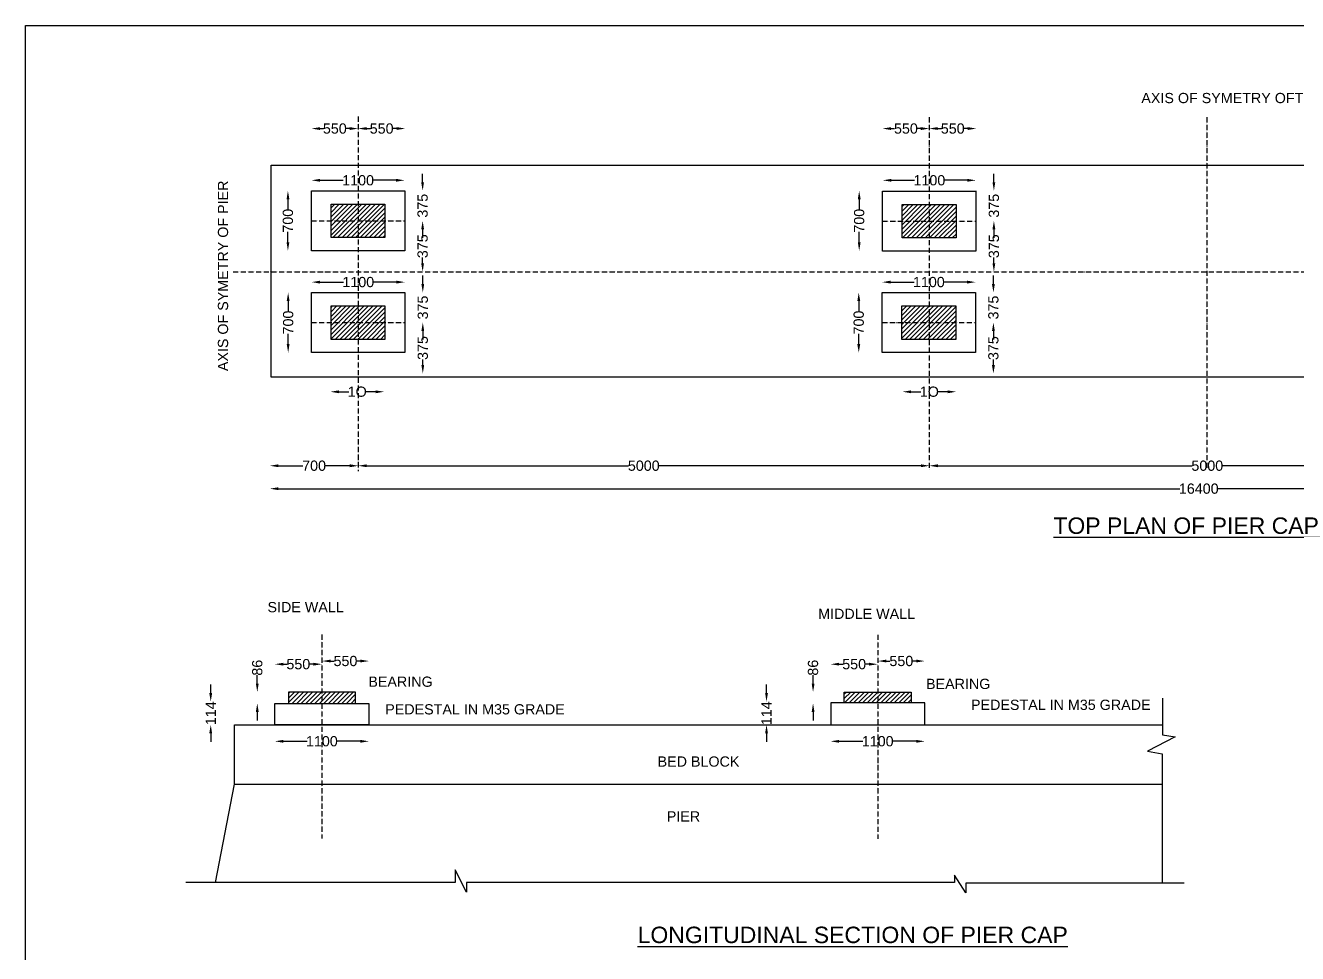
# Model space of a CAD drawing. Header units: millimetres. Extents: x 5124 to 3979742, y 2311 to 12006648.
# Drawn here: x 3945528 to 3960446, y 11995761 to 12006648 of the extents above; entities that cross this region are included whole.
import ezdxf

# ---------------------------------------------------------------- set-up
doc = ezdxf.new("R2010")
doc.units = ezdxf.units.MM
doc.header["$MEASUREMENT"] = 0
doc.linetypes.add('ACAD_ISO10W100', pattern=[18, 12, -3, 0, -3])
doc.layers.add('DRAWING', color=7, linetype='Continuous')
doc.layers.add('TEXT', color=7, linetype='Continuous')
doc.styles.get("Standard").update_dxf_attribs({"font": 'arial.ttf', "height": 120})
doc.dimstyles.get("Standard").update_dxf_attribs({"dimtxt": 120, "dimasz": 100, "dimexe": 0.18, "dimexo": 0.0625, "dimgap": 0.09, "dimtad": 0, "dimdec": 0, "dimzin": 0, "dimdsep": 46, "dimtxsty": 'Standard', "dimcen": 0.09, "dimse1": 1, "dimse2": 1, "dimadec": 0, "dimazin": 0, "dimtfac": 1, "dimtdec": 0, "dimtofl": 0, "dimtmove": 0, "dimatfit": 3, "dimfxl": 0, "dimtolj": 1, "dimtzin": 0, "dimarcsym": 0})

# ---------------------------------------------------------------- blocks, each defined once
blk = doc.blocks.new('*D5')
at = {"layer": 'Defpoints', "color": 0, "transparency": 16777216}
for p in [(3948883, 12005426), (3949430, 12005438), (3949430, 12005426)]:
    blk.add_point(p, dxfattribs=at)
at = {"layer": 'TEXT', "color": 0, "lineweight": -2, "transparency": 16777216}
for p, q in [((3948983, 12005438), (3949024, 12005438)), ((3949330, 12005438), (3949289, 12005438))]:
    blk.add_line(p, q, dxfattribs=at)
at = {"layer": 'TEXT', "color": 0, "transparency": 16777216}
for points in [[(3948983, 12005455), (3948983, 12005421), (3948883, 12005438)], [(3949330, 12005455), (3949330, 12005421), (3949430, 12005438)]]:
    blk.add_solid(points, dxfattribs=at)
at = {"layer": 'TEXT', "color": 0, "transparency": 16777216, "insert": (3949156, 12005438), "char_height": 120, "attachment_point": 5}
blk.add_mtext('\\A1;550', dxfattribs=at)
blk = doc.blocks.new('*D6')
at = {"layer": 'Defpoints', "color": 0, "transparency": 16777216}
for p in [(3949428, 12005438), (3949982, 12005438), (3949982, 12005438)]:
    blk.add_point(p, dxfattribs=at)
at = {"layer": 'TEXT', "color": 0, "lineweight": -2, "transparency": 16777216}
for p, q in [((3949528, 12005438), (3949573, 12005438)), ((3949882, 12005438), (3949838, 12005438))]:
    blk.add_line(p, q, dxfattribs=at)
at = {"layer": 'TEXT', "color": 0, "transparency": 16777216}
for points in [[(3949528, 12005455), (3949528, 12005422), (3949428, 12005438)], [(3949882, 12005455), (3949882, 12005422), (3949982, 12005438)]]:
    blk.add_solid(points, dxfattribs=at)
at = {"layer": 'TEXT', "color": 0, "transparency": 16777216, "insert": (3949705, 12005438), "char_height": 120, "attachment_point": 5}
blk.add_mtext('\\A1;550', dxfattribs=at)
blk = doc.blocks.new('*D7')
at = {"layer": 'Defpoints', "color": 0, "transparency": 16777216}
for p in [(3948882, 12004831), (3948882, 12004709), (3949975, 12004709)]:
    blk.add_point(p, dxfattribs=at)
at = {"layer": 'TEXT', "color": 0, "lineweight": -2, "transparency": 16777216}
for p, q in [((3948982, 12004831), (3949255, 12004831)), ((3949875, 12004831), (3949602, 12004831))]:
    blk.add_line(p, q, dxfattribs=at)
at = {"layer": 'TEXT', "color": 0, "transparency": 16777216}
for points in [[(3948982, 12004848), (3948982, 12004815), (3948882, 12004831)], [(3949875, 12004848), (3949875, 12004815), (3949975, 12004831)]]:
    blk.add_solid(points, dxfattribs=at)
at = {"layer": 'TEXT', "color": 0, "transparency": 16777216, "insert": (3949429, 12004831), "char_height": 120, "attachment_point": 5}
blk.add_mtext('\\A1;1100', dxfattribs=at)
blk = doc.blocks.new('*D8')
at = {"layer": 'Defpoints', "color": 0, "transparency": 16777216}
for p in [(3948882, 12004709), (3948606, 12004004), (3948882, 12004004)]:
    blk.add_point(p, dxfattribs=at)
at = {"layer": 'TEXT', "color": 0, "lineweight": -2, "transparency": 16777216}
for p, q in [((3948606, 12004609), (3948606, 12004489)), ((3948606, 12004104), (3948606, 12004225))]:
    blk.add_line(p, q, dxfattribs=at)
at = {"layer": 'TEXT', "color": 0, "transparency": 16777216}
for points in [[(3948590, 12004609), (3948623, 12004609), (3948606, 12004709)], [(3948590, 12004104), (3948623, 12004104), (3948606, 12004004)]]:
    blk.add_solid(points, dxfattribs=at)
at = {"layer": 'TEXT', "color": 0, "transparency": 16777216, "insert": (3948606, 12004357), "char_height": 120, "attachment_point": 5, "rotation": 90}
blk.add_mtext('\\A1;700', dxfattribs=at)
blk = doc.blocks.new('*D9')
at = {"layer": 'Defpoints', "color": 0, "transparency": 16777216}
for p in [(3949975, 12004709), (3949975, 12004357), (3950186, 12004357)]:
    blk.add_point(p, dxfattribs=at)
at = {"layer": 'TEXT', "color": 0, "lineweight": -2, "transparency": 16777216}
for p, q in [((3950186, 12004809), (3950186, 12004909)), ((3950186, 12004257), (3950186, 12004157))]:
    blk.add_line(p, q, dxfattribs=at)
at = {"layer": 'TEXT', "color": 0, "transparency": 16777216}
for points in [[(3950169, 12004809), (3950202, 12004809), (3950186, 12004709)], [(3950169, 12004257), (3950202, 12004257), (3950186, 12004357)]]:
    blk.add_solid(points, dxfattribs=at)
at = {"layer": 'TEXT', "color": 0, "transparency": 16777216, "insert": (3950186, 12004533), "char_height": 120, "attachment_point": 5, "rotation": 90}
blk.add_mtext('\\A1;375', dxfattribs=at)
blk = doc.blocks.new('*D10')
at = {"layer": 'Defpoints', "color": 0, "transparency": 16777216}
for p in [(3950186, 12004357), (3950186, 12004357), (3950186, 12003759)]:
    blk.add_point(p, dxfattribs=at)
at = {"layer": 'TEXT', "color": 0, "lineweight": -2, "transparency": 16777216}
for p, q in [((3950186, 12004257), (3950186, 12004191)), ((3950186, 12003859), (3950186, 12003925))]:
    blk.add_line(p, q, dxfattribs=at)
at = {"layer": 'TEXT', "color": 0, "transparency": 16777216}
for points in [[(3950169, 12004257), (3950202, 12004257), (3950186, 12004357)], [(3950169, 12003859), (3950202, 12003859), (3950186, 12003759)]]:
    blk.add_solid(points, dxfattribs=at)
at = {"layer": 'TEXT', "color": 0, "transparency": 16777216, "insert": (3950186, 12004058), "char_height": 120, "attachment_point": 5, "rotation": 90}
blk.add_mtext('\\A1;375', dxfattribs=at)
blk = doc.blocks.new('*D11')
at = {"layer": 'Defpoints', "color": 0, "transparency": 16777216}
for p in [(3948884, 12003637), (3948884, 12003515), (3949977, 12003515)]:
    blk.add_point(p, dxfattribs=at)
at = {"layer": 'TEXT', "color": 0, "lineweight": -2, "transparency": 16777216}
for p, q in [((3948984, 12003637), (3949257, 12003637)), ((3949877, 12003637), (3949604, 12003637))]:
    blk.add_line(p, q, dxfattribs=at)
at = {"layer": 'TEXT', "color": 0, "transparency": 16777216}
for points in [[(3948984, 12003654), (3948984, 12003620), (3948884, 12003637)], [(3949877, 12003654), (3949877, 12003620), (3949977, 12003637)]]:
    blk.add_solid(points, dxfattribs=at)
at = {"layer": 'TEXT', "color": 0, "transparency": 16777216, "insert": (3949431, 12003637), "char_height": 120, "attachment_point": 5}
blk.add_mtext('\\A1;1100', dxfattribs=at)
blk = doc.blocks.new('*D12')
at = {"layer": 'Defpoints', "color": 0, "transparency": 16777216}
for p in [(3948884, 12003515), (3948609, 12002810), (3948884, 12002810)]:
    blk.add_point(p, dxfattribs=at)
at = {"layer": 'TEXT', "color": 0, "lineweight": -2, "transparency": 16777216}
for p, q in [((3948609, 12003415), (3948609, 12003295)), ((3948609, 12002910), (3948609, 12003031))]:
    blk.add_line(p, q, dxfattribs=at)
at = {"layer": 'TEXT', "color": 0, "transparency": 16777216}
for points in [[(3948592, 12003415), (3948625, 12003415), (3948609, 12003515)], [(3948592, 12002910), (3948625, 12002910), (3948609, 12002810)]]:
    blk.add_solid(points, dxfattribs=at)
at = {"layer": 'TEXT', "color": 0, "transparency": 16777216, "insert": (3948609, 12003163), "char_height": 120, "attachment_point": 5, "rotation": 90}
blk.add_mtext('\\A1;700', dxfattribs=at)
blk = doc.blocks.new('*D13')
at = {"layer": 'Defpoints', "color": 0, "transparency": 16777216}
for p in [(3949977, 12003515), (3949977, 12003163), (3950188, 12003163)]:
    blk.add_point(p, dxfattribs=at)
at = {"layer": 'TEXT', "color": 0, "lineweight": -2, "transparency": 16777216}
for p, q in [((3950188, 12003615), (3950188, 12003715)), ((3950188, 12003063), (3950188, 12002963))]:
    blk.add_line(p, q, dxfattribs=at)
at = {"layer": 'TEXT', "color": 0, "transparency": 16777216}
for points in [[(3950171, 12003615), (3950204, 12003615), (3950188, 12003515)], [(3950171, 12003063), (3950204, 12003063), (3950188, 12003163)]]:
    blk.add_solid(points, dxfattribs=at)
at = {"layer": 'TEXT', "color": 0, "transparency": 16777216, "insert": (3950188, 12003339), "char_height": 120, "attachment_point": 5, "rotation": 90}
blk.add_mtext('\\A1;375', dxfattribs=at)
blk = doc.blocks.new('*D14')
at = {"layer": 'Defpoints', "color": 0, "transparency": 16777216}
for p in [(3950188, 12003163), (3950188, 12003163), (3950188, 12002565)]:
    blk.add_point(p, dxfattribs=at)
at = {"layer": 'TEXT', "color": 0, "lineweight": -2, "transparency": 16777216}
for p, q in [((3950188, 12003063), (3950188, 12002997)), ((3950188, 12002665), (3950188, 12002730))]:
    blk.add_line(p, q, dxfattribs=at)
at = {"layer": 'TEXT', "color": 0, "transparency": 16777216}
for points in [[(3950171, 12003063), (3950204, 12003063), (3950188, 12003163)], [(3950171, 12002665), (3950204, 12002665), (3950188, 12002565)]]:
    blk.add_solid(points, dxfattribs=at)
at = {"layer": 'TEXT', "color": 0, "transparency": 16777216, "insert": (3950188, 12002864), "char_height": 120, "attachment_point": 5, "rotation": 90}
blk.add_mtext('\\A1;375', dxfattribs=at)
blk = doc.blocks.new('*D15')
at = {"layer": 'Defpoints', "color": 0, "transparency": 16777216}
for p in [(3955581, 12004831), (3955581, 12004709), (3956674, 12004709)]:
    blk.add_point(p, dxfattribs=at)
at = {"layer": 'TEXT', "color": 0, "lineweight": -2, "transparency": 16777216}
for p, q in [((3955681, 12004831), (3955954, 12004831)), ((3956574, 12004831), (3956301, 12004831))]:
    blk.add_line(p, q, dxfattribs=at)
at = {"layer": 'TEXT', "color": 0, "transparency": 16777216}
for points in [[(3955681, 12004848), (3955681, 12004815), (3955581, 12004831)], [(3956574, 12004848), (3956574, 12004815), (3956674, 12004831)]]:
    blk.add_solid(points, dxfattribs=at)
at = {"layer": 'TEXT', "color": 0, "transparency": 16777216, "insert": (3956128, 12004831), "char_height": 120, "attachment_point": 5}
blk.add_mtext('\\A1;1100', dxfattribs=at)
blk = doc.blocks.new('*D16')
at = {"layer": 'Defpoints', "color": 0, "transparency": 16777216}
for p in [(3955581, 12004709), (3955305, 12004004), (3955581, 12004004)]:
    blk.add_point(p, dxfattribs=at)
at = {"layer": 'TEXT', "color": 0, "lineweight": -2, "transparency": 16777216}
for p, q in [((3955305, 12004609), (3955305, 12004489)), ((3955305, 12004104), (3955305, 12004225))]:
    blk.add_line(p, q, dxfattribs=at)
at = {"layer": 'TEXT', "color": 0, "transparency": 16777216}
for points in [[(3955289, 12004609), (3955322, 12004609), (3955305, 12004709)], [(3955289, 12004104), (3955322, 12004104), (3955305, 12004004)]]:
    blk.add_solid(points, dxfattribs=at)
at = {"layer": 'TEXT', "color": 0, "transparency": 16777216, "insert": (3955305, 12004357), "char_height": 120, "attachment_point": 5, "rotation": 90}
blk.add_mtext('\\A1;700', dxfattribs=at)
blk = doc.blocks.new('*D17')
at = {"layer": 'Defpoints', "color": 0, "transparency": 16777216}
for p in [(3956674, 12004709), (3956674, 12004357), (3956885, 12004357)]:
    blk.add_point(p, dxfattribs=at)
at = {"layer": 'TEXT', "color": 0, "lineweight": -2, "transparency": 16777216}
for p, q in [((3956885, 12004809), (3956885, 12004909)), ((3956885, 12004257), (3956885, 12004157))]:
    blk.add_line(p, q, dxfattribs=at)
at = {"layer": 'TEXT', "color": 0, "transparency": 16777216}
for points in [[(3956868, 12004809), (3956901, 12004809), (3956885, 12004709)], [(3956868, 12004257), (3956901, 12004257), (3956885, 12004357)]]:
    blk.add_solid(points, dxfattribs=at)
at = {"layer": 'TEXT', "color": 0, "transparency": 16777216, "insert": (3956885, 12004533), "char_height": 120, "attachment_point": 5, "rotation": 90}
blk.add_mtext('\\A1;375', dxfattribs=at)
blk = doc.blocks.new('*D18')
at = {"layer": 'Defpoints', "color": 0, "transparency": 16777216}
for p in [(3956885, 12004357), (3956885, 12004357), (3956885, 12003759)]:
    blk.add_point(p, dxfattribs=at)
at = {"layer": 'TEXT', "color": 0, "lineweight": -2, "transparency": 16777216}
for p, q in [((3956885, 12004257), (3956885, 12004191)), ((3956885, 12003859), (3956885, 12003925))]:
    blk.add_line(p, q, dxfattribs=at)
at = {"layer": 'TEXT', "color": 0, "transparency": 16777216}
for points in [[(3956868, 12004257), (3956901, 12004257), (3956885, 12004357)], [(3956868, 12003859), (3956901, 12003859), (3956885, 12003759)]]:
    blk.add_solid(points, dxfattribs=at)
at = {"layer": 'TEXT', "color": 0, "transparency": 16777216, "insert": (3956885, 12004058), "char_height": 120, "attachment_point": 5, "rotation": 90}
blk.add_mtext('\\A1;375', dxfattribs=at)
blk = doc.blocks.new('*D19')
at = {"layer": 'Defpoints', "color": 0, "transparency": 16777216}
for p in [(3955575, 12003637), (3955575, 12003515), (3956669, 12003515)]:
    blk.add_point(p, dxfattribs=at)
at = {"layer": 'TEXT', "color": 0, "lineweight": -2, "transparency": 16777216}
for p, q in [((3955675, 12003637), (3955949, 12003637)), ((3956569, 12003637), (3956295, 12003637))]:
    blk.add_line(p, q, dxfattribs=at)
at = {"layer": 'TEXT', "color": 0, "transparency": 16777216}
for points in [[(3955675, 12003654), (3955675, 12003620), (3955575, 12003637)], [(3956569, 12003654), (3956569, 12003620), (3956669, 12003637)]]:
    blk.add_solid(points, dxfattribs=at)
at = {"layer": 'TEXT', "color": 0, "transparency": 16777216, "insert": (3956122, 12003637), "char_height": 120, "attachment_point": 5}
blk.add_mtext('\\A1;1100', dxfattribs=at)
blk = doc.blocks.new('*D20')
at = {"layer": 'Defpoints', "color": 0, "transparency": 16777216}
for p in [(3955575, 12003515), (3955300, 12002810), (3955575, 12002810)]:
    blk.add_point(p, dxfattribs=at)
at = {"layer": 'TEXT', "color": 0, "lineweight": -2, "transparency": 16777216}
for p, q in [((3955300, 12003415), (3955300, 12003294)), ((3955300, 12002910), (3955300, 12003031))]:
    blk.add_line(p, q, dxfattribs=at)
at = {"layer": 'TEXT', "color": 0, "transparency": 16777216}
for points in [[(3955283, 12003415), (3955317, 12003415), (3955300, 12003515)], [(3955283, 12002910), (3955317, 12002910), (3955300, 12002810)]]:
    blk.add_solid(points, dxfattribs=at)
at = {"layer": 'TEXT', "color": 0, "transparency": 16777216, "insert": (3955300, 12003163), "char_height": 120, "attachment_point": 5, "rotation": 90}
blk.add_mtext('\\A1;700', dxfattribs=at)
blk = doc.blocks.new('*D21')
at = {"layer": 'Defpoints', "color": 0, "transparency": 16777216}
for p in [(3956669, 12003515), (3956669, 12003163), (3956879, 12003163)]:
    blk.add_point(p, dxfattribs=at)
at = {"layer": 'TEXT', "color": 0, "lineweight": -2, "transparency": 16777216}
for p, q in [((3956879, 12003615), (3956879, 12003715)), ((3956879, 12003063), (3956879, 12002963))]:
    blk.add_line(p, q, dxfattribs=at)
at = {"layer": 'TEXT', "color": 0, "transparency": 16777216}
for points in [[(3956862, 12003615), (3956896, 12003615), (3956879, 12003515)], [(3956862, 12003063), (3956896, 12003063), (3956879, 12003163)]]:
    blk.add_solid(points, dxfattribs=at)
at = {"layer": 'TEXT', "color": 0, "transparency": 16777216, "insert": (3956879, 12003339), "char_height": 120, "attachment_point": 5, "rotation": 90}
blk.add_mtext('\\A1;375', dxfattribs=at)
blk = doc.blocks.new('*D22')
at = {"layer": 'Defpoints', "color": 0, "transparency": 16777216}
for p in [(3956879, 12003163), (3956879, 12003163), (3956879, 12002564)]:
    blk.add_point(p, dxfattribs=at)
at = {"layer": 'TEXT', "color": 0, "lineweight": -2, "transparency": 16777216}
for p, q in [((3956879, 12003063), (3956879, 12002997)), ((3956879, 12002664), (3956879, 12002730))]:
    blk.add_line(p, q, dxfattribs=at)
at = {"layer": 'TEXT', "color": 0, "transparency": 16777216}
for points in [[(3956862, 12003063), (3956896, 12003063), (3956879, 12003163)], [(3956862, 12002664), (3956896, 12002664), (3956879, 12002564)]]:
    blk.add_solid(points, dxfattribs=at)
at = {"layer": 'TEXT', "color": 0, "transparency": 16777216, "insert": (3956879, 12002863), "char_height": 120, "attachment_point": 5, "rotation": 90}
blk.add_mtext('\\A1;375', dxfattribs=at)
blk = doc.blocks.new('*D41')
at = {"layer": 'Defpoints', "color": 0, "transparency": 16777216}
for p in [(3949104, 12002348), (3949735, 12002351), (3949735, 12002348)]:
    blk.add_point(p, dxfattribs=at)
at = {"layer": 'TEXT', "color": 0, "lineweight": -2, "transparency": 16777216}
for p, q in [((3949204, 12002351), (3949320, 12002351)), ((3949635, 12002351), (3949518, 12002351))]:
    blk.add_line(p, q, dxfattribs=at)
at = {"layer": 'TEXT', "color": 0, "transparency": 16777216}
for points in [[(3949204, 12002367), (3949204, 12002334), (3949104, 12002351)], [(3949635, 12002367), (3949635, 12002334), (3949735, 12002351)]]:
    blk.add_solid(points, dxfattribs=at)
at = {"layer": 'TEXT', "color": 0, "transparency": 16777216, "insert": (3949419, 12002351), "char_height": 120, "attachment_point": 5}
blk.add_mtext('\\A1;1O', dxfattribs=at)
blk = doc.blocks.new('*D42')
at = {"layer": 'Defpoints', "color": 0, "transparency": 16777216}
for p in [(3955813, 12002348), (3956443, 12002351), (3956443, 12002348)]:
    blk.add_point(p, dxfattribs=at)
at = {"layer": 'TEXT', "color": 0, "lineweight": -2, "transparency": 16777216}
for p, q in [((3955913, 12002351), (3956029, 12002351)), ((3956343, 12002351), (3956227, 12002351))]:
    blk.add_line(p, q, dxfattribs=at)
at = {"layer": 'TEXT', "color": 0, "transparency": 16777216}
for points in [[(3955913, 12002367), (3955913, 12002334), (3955813, 12002351)], [(3956343, 12002367), (3956343, 12002334), (3956443, 12002351)]]:
    blk.add_solid(points, dxfattribs=at)
at = {"layer": 'TEXT', "color": 0, "transparency": 16777216, "insert": (3956128, 12002351), "char_height": 120, "attachment_point": 5}
blk.add_mtext('\\A1;1O', dxfattribs=at)
blk = doc.blocks.new('*D46')
at = {"layer": 'Defpoints', "color": 0, "transparency": 16777216}
for p in [(3948395, 12001483), (3949431, 12001483), (3949431, 12001483)]:
    blk.add_point(p, dxfattribs=at)
at = {"layer": 'TEXT', "color": 0, "lineweight": -2, "transparency": 16777216}
for p, q in [((3948495, 12001483), (3948781, 12001483)), ((3949331, 12001483), (3949045, 12001483))]:
    blk.add_line(p, q, dxfattribs=at)
at = {"layer": 'TEXT', "color": 0, "transparency": 16777216}
for points in [[(3948495, 12001500), (3948495, 12001466), (3948395, 12001483)], [(3949331, 12001500), (3949331, 12001466), (3949431, 12001483)]]:
    blk.add_solid(points, dxfattribs=at)
at = {"layer": 'TEXT', "color": 0, "transparency": 16777216, "insert": (3948913, 12001483), "char_height": 120, "attachment_point": 5}
blk.add_mtext('\\A1;700', dxfattribs=at)
blk = doc.blocks.new('*D47')
at = {"layer": 'Defpoints', "color": 0, "transparency": 16777216}
for p in [(3949431, 12001483), (3956128, 12001483), (3956128, 12001483)]:
    blk.add_point(p, dxfattribs=at)
at = {"layer": 'TEXT', "color": 0, "lineweight": -2, "transparency": 16777216}
for p, q in [((3949531, 12001483), (3952600, 12001483)), ((3956028, 12001483), (3952958, 12001483))]:
    blk.add_line(p, q, dxfattribs=at)
at = {"layer": 'TEXT', "color": 0, "transparency": 16777216}
for points in [[(3949531, 12001500), (3949531, 12001466), (3949431, 12001483)], [(3956028, 12001500), (3956028, 12001466), (3956128, 12001483)]]:
    blk.add_solid(points, dxfattribs=at)
at = {"layer": 'TEXT', "color": 0, "transparency": 16777216, "insert": (3952779, 12001483), "char_height": 120, "attachment_point": 5}
blk.add_mtext('\\A1;5000', dxfattribs=at)
blk = doc.blocks.new('*D48')
at = {"layer": 'Defpoints', "color": 0, "transparency": 16777216}
for p in [(3956128, 12001483), (3962646, 12001483), (3962646, 12001483)]:
    blk.add_point(p, dxfattribs=at)
at = {"layer": 'TEXT', "color": 0, "lineweight": -2, "transparency": 16777216}
for p, q in [((3956228, 12001483), (3959208, 12001483)), ((3962546, 12001483), (3959566, 12001483))]:
    blk.add_line(p, q, dxfattribs=at)
at = {"layer": 'TEXT', "color": 0, "transparency": 16777216}
for points in [[(3956228, 12001500), (3956228, 12001466), (3956128, 12001483)], [(3962546, 12001500), (3962546, 12001466), (3962646, 12001483)]]:
    blk.add_solid(points, dxfattribs=at)
at = {"layer": 'TEXT', "color": 0, "transparency": 16777216, "insert": (3959387, 12001483), "char_height": 120, "attachment_point": 5}
blk.add_mtext('\\A1;5000', dxfattribs=at)
blk = doc.blocks.new('*D51')
at = {"layer": 'Defpoints', "color": 0, "transparency": 16777216}
for p in [(3948395, 12001226), (3948395, 12001214), (3970178, 12001226)]:
    blk.add_point(p, dxfattribs=at)
at = {"layer": 'TEXT', "color": 0, "lineweight": -2, "transparency": 16777216}
for p, q in [((3948495, 12001214), (3959067, 12001214)), ((3970078, 12001214), (3959507, 12001214))]:
    blk.add_line(p, q, dxfattribs=at)
at = {"layer": 'TEXT', "color": 0, "transparency": 16777216}
for points in [[(3948495, 12001231), (3948495, 12001197), (3948395, 12001214)], [(3970078, 12001231), (3970078, 12001197), (3970178, 12001214)]]:
    blk.add_solid(points, dxfattribs=at)
at = {"layer": 'TEXT', "color": 0, "transparency": 16777216, "insert": (3959287, 12001214), "char_height": 120, "attachment_point": 5}
blk.add_mtext('\\A1;16400', dxfattribs=at)
blk = doc.blocks.new('*D52')
at = {"layer": 'Defpoints', "color": 0, "transparency": 16777216}
for p in [(3947701, 11998716), (3948452, 11998716), (3948452, 11998445)]:
    blk.add_point(p, dxfattribs=at)
at = {"layer": 'TEXT', "color": 0, "lineweight": -2, "transparency": 16777216}
for p, q in [((3947701, 11998816), (3947701, 11998916)), ((3947701, 11998345), (3947701, 11998245))]:
    blk.add_line(p, q, dxfattribs=at)
at = {"layer": 'TEXT', "color": 0, "transparency": 16777216}
for points in [[(3947684, 11998816), (3947717, 11998816), (3947701, 11998716)], [(3947684, 11998345), (3947717, 11998345), (3947701, 11998445)]]:
    blk.add_solid(points, dxfattribs=at)
at = {"layer": 'TEXT', "color": 0, "transparency": 16777216, "insert": (3947701, 11998580), "char_height": 120, "attachment_point": 5, "rotation": 90}
blk.add_mtext('\\A1;114', dxfattribs=at)
blk = doc.blocks.new('*D53')
at = {"layer": 'Defpoints', "color": 0, "transparency": 16777216}
for p in [(3948247, 11998828), (3948612, 11998828), (3948612, 11998696)]:
    blk.add_point(p, dxfattribs=at)
at = {"layer": 'TEXT', "color": 0, "lineweight": -2, "transparency": 16777216}
for p, q in [((3948247, 11998928), (3948247, 11999028)), ((3948247, 11998596), (3948247, 11998496))]:
    blk.add_line(p, q, dxfattribs=at)
at = {"layer": 'TEXT', "color": 0, "transparency": 16777216}
for points in [[(3948230, 11998928), (3948263, 11998928), (3948247, 11998828)], [(3948230, 11998596), (3948263, 11998596), (3948247, 11998696)]]:
    blk.add_solid(points, dxfattribs=at)
at = {"layer": 'TEXT', "color": 0, "transparency": 16777216, "insert": (3948247, 11999114), "char_height": 120, "attachment_point": 5, "rotation": 90}
blk.add_mtext('\\A1;86', dxfattribs=at)
blk = doc.blocks.new('*D54')
at = {"layer": 'Defpoints', "color": 0, "transparency": 16777216}
for p in [(3949004, 11999155), (3948452, 11998696), (3949004, 11998696)]:
    blk.add_point(p, dxfattribs=at)
at = {"layer": 'TEXT', "color": 0, "lineweight": -2, "transparency": 16777216}
for p, q in [((3948552, 11999155), (3948596, 11999155)), ((3948904, 11999155), (3948861, 11999155))]:
    blk.add_line(p, q, dxfattribs=at)
at = {"layer": 'TEXT', "color": 0, "transparency": 16777216}
for points in [[(3948552, 11999172), (3948552, 11999139), (3948452, 11999155)], [(3948904, 11999172), (3948904, 11999139), (3949004, 11999155)]]:
    blk.add_solid(points, dxfattribs=at)
at = {"layer": 'TEXT', "color": 0, "transparency": 16777216, "insert": (3948728, 11999155), "char_height": 120, "attachment_point": 5}
blk.add_mtext('\\A1;550', dxfattribs=at)
blk = doc.blocks.new('*D55')
at = {"layer": 'Defpoints', "color": 0, "transparency": 16777216}
for p in [(3949556, 11999192), (3949006, 11998696), (3949556, 11998696)]:
    blk.add_point(p, dxfattribs=at)
at = {"layer": 'TEXT', "color": 0, "lineweight": -2, "transparency": 16777216}
for p, q in [((3949106, 11999192), (3949148, 11999192)), ((3949456, 11999192), (3949413, 11999192))]:
    blk.add_line(p, q, dxfattribs=at)
at = {"layer": 'TEXT', "color": 0, "transparency": 16777216}
for points in [[(3949106, 11999209), (3949106, 11999176), (3949006, 11999192)], [(3949456, 11999209), (3949456, 11999176), (3949556, 11999192)]]:
    blk.add_solid(points, dxfattribs=at)
at = {"layer": 'TEXT', "color": 0, "transparency": 16777216, "insert": (3949281, 11999192), "char_height": 120, "attachment_point": 5}
blk.add_mtext('\\A1;550', dxfattribs=at)
blk = doc.blocks.new('*D56')
at = {"layer": 'Defpoints', "color": 0, "transparency": 16777216}
for p in [(3948452, 11998445), (3949556, 11998445), (3949556, 11998251)]:
    blk.add_point(p, dxfattribs=at)
at = {"layer": 'TEXT', "color": 0, "lineweight": -2, "transparency": 16777216}
for p, q in [((3948552, 11998251), (3948831, 11998251)), ((3949456, 11998251), (3949178, 11998251))]:
    blk.add_line(p, q, dxfattribs=at)
at = {"layer": 'TEXT', "color": 0, "transparency": 16777216}
for points in [[(3948552, 11998267), (3948552, 11998234), (3948452, 11998251)], [(3949456, 11998267), (3949456, 11998234), (3949556, 11998251)]]:
    blk.add_solid(points, dxfattribs=at)
at = {"layer": 'TEXT', "color": 0, "transparency": 16777216, "insert": (3949004, 11998251), "char_height": 120, "attachment_point": 5}
blk.add_mtext('\\A1;1100', dxfattribs=at)
blk = doc.blocks.new('*D58')
at = {"layer": 'Defpoints', "color": 0, "transparency": 16777216}
for p in [(3954218, 11998716), (3954970, 11998716), (3954970, 11998445)]:
    blk.add_point(p, dxfattribs=at)
at = {"layer": 'TEXT', "color": 0, "lineweight": -2, "transparency": 16777216}
for p, q in [((3954218, 11998816), (3954218, 11998916)), ((3954218, 11998345), (3954218, 11998245))]:
    blk.add_line(p, q, dxfattribs=at)
at = {"layer": 'TEXT', "color": 0, "transparency": 16777216}
for points in [[(3954202, 11998816), (3954235, 11998816), (3954218, 11998716)], [(3954202, 11998345), (3954235, 11998345), (3954218, 11998445)]]:
    blk.add_solid(points, dxfattribs=at)
at = {"layer": 'TEXT', "color": 0, "transparency": 16777216, "insert": (3954218, 11998580), "char_height": 120, "attachment_point": 5, "rotation": 90}
blk.add_mtext('\\A1;114', dxfattribs=at)
blk = doc.blocks.new('*D59')
at = {"layer": 'Defpoints', "color": 0, "transparency": 16777216}
for p in [(3954764, 11998828), (3955130, 11998828), (3955130, 11998696)]:
    blk.add_point(p, dxfattribs=at)
at = {"layer": 'TEXT', "color": 0, "lineweight": -2, "transparency": 16777216}
for p, q in [((3954764, 11998928), (3954764, 11999028)), ((3954764, 11998596), (3954764, 11998496))]:
    blk.add_line(p, q, dxfattribs=at)
at = {"layer": 'TEXT', "color": 0, "transparency": 16777216}
for points in [[(3954748, 11998928), (3954781, 11998928), (3954764, 11998828)], [(3954748, 11998596), (3954781, 11998596), (3954764, 11998696)]]:
    blk.add_solid(points, dxfattribs=at)
at = {"layer": 'TEXT', "color": 0, "transparency": 16777216, "insert": (3954764, 11999114), "char_height": 120, "attachment_point": 5, "rotation": 90}
blk.add_mtext('\\A1;86', dxfattribs=at)
blk = doc.blocks.new('*D60')
at = {"layer": 'Defpoints', "color": 0, "transparency": 16777216}
for p in [(3955522, 11999155), (3954970, 11998696), (3955522, 11998696)]:
    blk.add_point(p, dxfattribs=at)
at = {"layer": 'TEXT', "color": 0, "lineweight": -2, "transparency": 16777216}
for p, q in [((3955070, 11999155), (3955114, 11999155)), ((3955422, 11999155), (3955379, 11999155))]:
    blk.add_line(p, q, dxfattribs=at)
at = {"layer": 'TEXT', "color": 0, "transparency": 16777216}
for points in [[(3955070, 11999172), (3955070, 11999139), (3954970, 11999155)], [(3955422, 11999172), (3955422, 11999139), (3955522, 11999155)]]:
    blk.add_solid(points, dxfattribs=at)
at = {"layer": 'TEXT', "color": 0, "transparency": 16777216, "insert": (3955246, 11999155), "char_height": 120, "attachment_point": 5}
blk.add_mtext('\\A1;550', dxfattribs=at)
blk = doc.blocks.new('*D61')
at = {"layer": 'Defpoints', "color": 0, "transparency": 16777216}
for p in [(3956074, 11999192), (3955524, 11998696), (3956074, 11998696)]:
    blk.add_point(p, dxfattribs=at)
at = {"layer": 'TEXT', "color": 0, "lineweight": -2, "transparency": 16777216}
for p, q in [((3955624, 11999192), (3955666, 11999192)), ((3955974, 11999192), (3955931, 11999192))]:
    blk.add_line(p, q, dxfattribs=at)
at = {"layer": 'TEXT', "color": 0, "transparency": 16777216}
for points in [[(3955624, 11999209), (3955624, 11999176), (3955524, 11999192)], [(3955974, 11999209), (3955974, 11999176), (3956074, 11999192)]]:
    blk.add_solid(points, dxfattribs=at)
at = {"layer": 'TEXT', "color": 0, "transparency": 16777216, "insert": (3955799, 11999192), "char_height": 120, "attachment_point": 5}
blk.add_mtext('\\A1;550', dxfattribs=at)
blk = doc.blocks.new('*D57')
at = {"layer": 'Defpoints', "color": 0, "transparency": 16777216}
for p in [(3954970, 11998445), (3956074, 11998445), (3956074, 11998251)]:
    blk.add_point(p, dxfattribs=at)
at = {"layer": 'TEXT', "color": 0, "lineweight": -2, "transparency": 16777216}
for p, q in [((3955070, 11998251), (3955349, 11998251)), ((3955974, 11998251), (3955696, 11998251))]:
    blk.add_line(p, q, dxfattribs=at)
at = {"layer": 'TEXT', "color": 0, "transparency": 16777216}
for points in [[(3955070, 11998267), (3955070, 11998234), (3954970, 11998251)], [(3955974, 11998267), (3955974, 11998234), (3956074, 11998251)]]:
    blk.add_solid(points, dxfattribs=at)
at = {"layer": 'TEXT', "color": 0, "transparency": 16777216, "insert": (3955522, 11998251), "char_height": 120, "attachment_point": 5}
blk.add_mtext('\\A1;1100', dxfattribs=at)
blk = doc.blocks.new('*D78')
at = {"layer": 'Defpoints', "color": 0, "transparency": 16777216}
for p in [(3955579, 12005426), (3956127, 12005438), (3956127, 12005426)]:
    blk.add_point(p, dxfattribs=at)
at = {"layer": 'TEXT', "color": 0, "lineweight": -2, "transparency": 16777216}
for p, q in [((3955679, 12005438), (3955721, 12005438)), ((3956027, 12005438), (3955986, 12005438))]:
    blk.add_line(p, q, dxfattribs=at)
at = {"layer": 'TEXT', "color": 0, "transparency": 16777216}
for points in [[(3955679, 12005455), (3955679, 12005421), (3955579, 12005438)], [(3956027, 12005455), (3956027, 12005421), (3956127, 12005438)]]:
    blk.add_solid(points, dxfattribs=at)
at = {"layer": 'TEXT', "color": 0, "transparency": 16777216, "insert": (3955853, 12005438), "char_height": 120, "attachment_point": 5}
blk.add_mtext('\\A1;550', dxfattribs=at)
blk = doc.blocks.new('*D79')
at = {"layer": 'Defpoints', "color": 0, "transparency": 16777216}
for p in [(3956125, 12005438), (3956679, 12005438), (3956679, 12005438)]:
    blk.add_point(p, dxfattribs=at)
at = {"layer": 'TEXT', "color": 0, "lineweight": -2, "transparency": 16777216}
for p, q in [((3956225, 12005438), (3956269, 12005438)), ((3956579, 12005438), (3956534, 12005438))]:
    blk.add_line(p, q, dxfattribs=at)
at = {"layer": 'TEXT', "color": 0, "transparency": 16777216}
for points in [[(3956225, 12005455), (3956225, 12005422), (3956125, 12005438)], [(3956579, 12005455), (3956579, 12005422), (3956679, 12005438)]]:
    blk.add_solid(points, dxfattribs=at)
at = {"layer": 'TEXT', "color": 0, "transparency": 16777216, "insert": (3956402, 12005438), "char_height": 120, "attachment_point": 5}
blk.add_mtext('\\A1;550', dxfattribs=at)

msp = doc.modelspace()

# ---------------------------------------------------------------- hatches: boundary and pattern name
at = {"layer": 'DRAWING'}
h = msp.add_hatch(dxfattribs=at)
h.set_pattern_fill('ANSI31', color=256, scale=300, style=0)
h.paths.add_polyline_path([(3949112, 12004551.4), (3949743.7, 12004551.4), (3949743.7, 12004159.2), (3949112, 12004159.2)])
h = msp.add_hatch(dxfattribs=at)
h.set_pattern_fill('ANSI31', color=256, scale=300, style=0)
h.paths.add_polyline_path([(3955808.8, 12004547), (3956440.5, 12004547), (3956440.5, 12004154.9), (3955808.8, 12004154.9)])
h = msp.add_hatch(dxfattribs=at)
h.set_pattern_fill('ANSI31', color=256, scale=300, style=0)
h.paths.add_polyline_path([(3949112, 12003357.1), (3949743.7, 12003357.1), (3949743.7, 12002965), (3949112, 12002965)])
h = msp.add_hatch(dxfattribs=at)
h.set_pattern_fill('ANSI31', color=256, scale=300, style=0)
h.paths.add_polyline_path([(3955805.4, 12003357.1), (3956437.1, 12003357.1), (3956437.1, 12002964.9), (3955805.4, 12002964.9)])
h = msp.add_hatch(dxfattribs=at)
h.set_pattern_fill('ANSI31', color=256, scale=300, style=0)
h.paths.add_polyline_path([(3948612.3, 11998696), (3949399.4, 11998696), (3949399.4, 11998827.5), (3948612.3, 11998827.5)])
h = msp.add_hatch(dxfattribs=at)
h.set_pattern_fill('ANSI31', color=256, scale=300, style=0)
h.paths.add_polyline_path([(3955916.1, 11998702.5), (3955130.4, 11998702.5), (3955130.4, 11998829), (3955916.1, 11998829)])

# ---------------------------------------------------------------- linework, layer by layer
at = {"layer": 'DRAWING', "linetype": 'ACAD_ISO10W100', "ltscale": 5}
for points in [[(3949430.7, 12005578.2), (3949430.7, 12001419.5)], [(3956127.5, 12005571.2), (3956127.5, 12001426.8)], [(3959380.6, 12005571.2), (3959380.6, 12001426.8)], [(3948882, 12004356.8), (3949975.2, 12004356.8)], [(3955578.8, 12004352.4), (3956672, 12004352.4)], [(3947963, 12003758.8), (3970495.9, 12003758.8)], [(3948882, 12003162.6), (3949975.2, 12003162.6)], [(3955575.4, 12003162.5), (3956668.6, 12003162.5)], [(3949004, 11999502.2), (3949004, 11997111.7)], [(3955522, 11999501.3), (3955522, 11997107.1)]]:
    msp.add_lwpolyline(points, dxfattribs=at)
at = {"layer": 'DRAWING'}
for points in [[(3948407.8, 12005007.4), (3970186.8, 12005007.4), (3970186.8, 12002521.7), (3948407.8, 12002521.7)], [(3948882, 12004709.2), (3949975.2, 12004709.2), (3949975.2, 12004004.5), (3948882, 12004004.5)], [(3955578.8, 12004704.8), (3956672, 12004704.8), (3956672, 12004000.1), (3955578.8, 12004000.1)], [(3949112, 12004551.4), (3949743.7, 12004551.4), (3949743.7, 12004159.2), (3949112, 12004159.2)], [(3955808.8, 12004547), (3956440.5, 12004547), (3956440.5, 12004154.9), (3955808.8, 12004154.9)], [(3948882, 12003514.9), (3949975.2, 12003514.9), (3949975.2, 12002810.2), (3948882, 12002810.2)], [(3955575.4, 12003514.9), (3956668.6, 12003514.9), (3956668.6, 12002810.2), (3955575.4, 12002810.2)], [(3949112, 12003357.1), (3949743.7, 12003357.1), (3949743.7, 12002965), (3949112, 12002965)], [(3955805.4, 12003357.1), (3956437.1, 12003357.1), (3956437.1, 12002964.9), (3955805.4, 12002964.9)], [(3948612.3, 11998696), (3949399.4, 11998696), (3949399.4, 11998827.5), (3948612.3, 11998827.5)], [(3955916.1, 11998702.5), (3955130.4, 11998702.5), (3955130.4, 11998829), (3955916.1, 11998829)], [(3948452.4, 11998696), (3949556, 11998696), (3949556, 11998444.6), (3948452.4, 11998444.6)], [(3954971.1, 11998444.6), (3956074.4, 11998444.6), (3956074.4, 11998702.5), (3954971.1, 11998702.5)]]:
    msp.add_lwpolyline(points, close=True, dxfattribs=at)
for points in [[(3955578.8, 12004704.8), (3956678.8, 12004704.8)], [(3958861, 11998758.2), (3958861, 11998328.2), (3959010.4, 11998304.4), (3958686.7, 11998136.8), (3958857.9, 11998103.6), (3958857.9, 11996587.7)], [(3947980.9, 11997746.8), (3947980.9, 11998444.6), (3958861, 11998444.6)], [(3947756.6, 11996592.9), (3947980.9, 11997746.8), (3958857.9, 11997746.8)], [(3959115, 11996588.6), (3956554.7, 11996588.6), (3956554.7, 11996472.3), (3956420.9, 11996681.8), (3956420.9, 11996592.9), (3950699.4, 11996592.9), (3950699.4, 11996480.4), (3950566.1, 11996742.2), (3950566.1, 11996592.9), (3947409.3, 11996592.9)]]:
    msp.add_lwpolyline(points, dxfattribs=at)
at = {"layer": 'TEXT'}
msp.add_lwpolyline([(3945528, 12006647.8), (3979613.4, 12006647.8), (3979613.4, 11984959.2), (3945528, 11984959.2)], close=True, dxfattribs=at)

# ---------------------------------------------------------------- texts
for s, height, p in [('AXIS OF SYMETRY OFTROUGH', 120, (3958613.7, 12005736.4)), ('%%UTOP PLAN OF PIER CAP ', 192.867, (3957582.1, 12000683.8)), ('SIDE WALL', 120, (3948366.5, 11999764.6)), ('MIDDLE WALL', 120, (3954824.1, 11999686.1)), ('BEARING ', 120, (3949549.1, 11998890.2)), ('BEARING ', 120, (3956088.9, 11998864.4)), ('PEDESTAL IN M35 GRADE', 120, (3949747.1, 11998566.1)), ('PEDESTAL IN M35 GRADE ', 120, (3956616.4, 11998619.1)), ('BED BLOCK ', 120, (3952941.1, 11997953.6)), ('PIER ', 120, (3953049, 11997309.8)), ('%%ULONGITUDINAL SECTION OF PIER CAP', 192.867, (3952706.8, 11995883.7))]:
    msp.add_text(s, height=height, dxfattribs=at).set_placement(p)
msp.add_text('AXIS OF SYMETRY OF PIER ', height=120, rotation=90, dxfattribs=at).set_placement((3947904.7, 12002592.9))

# ---------------------------------------------------------------- dimensions: what is measured, and where the dimension line sits
for base, p1, p2, text, picture, middle in [((3949430.1, 12005437.9), (3948882.6, 12005425.9), (3949430.1, 12005425.9), '550', '*D5', (3949156.3, 12005437.9)), ((3949982.5, 12005438.3), (3949427.8, 12005438.3), (3949982.5, 12005438.3), '550', '*D6', (3949705.1, 12005438.3)), ((3956126.9, 12005437.9), (3955579.4, 12005425.9), (3956126.9, 12005425.9), '550', '*D78', (3955853.2, 12005437.9)), ((3956679.3, 12005438.3), (3956124.6, 12005438.3), (3956679.3, 12005438.3), '550', '*D79', (3956401.9, 12005438.3)), ((3948882, 12004831.3), (3949975.2, 12004709.2), (3948882, 12004709.2), '1100', '*D7', (3949428.6, 12004831.3)), ((3955580.9, 12004831.3), (3956674.1, 12004709.2), (3955580.9, 12004709.2), '1100', '*D15', (3956127.5, 12004831.3)), ((3948884.1, 12003637.1), (3949977.3, 12003514.9), (3948884.1, 12003514.9), '1100', '*D11', (3949430.7, 12003637.1)), ((3955575.4, 12003637), (3956668.6, 12003514.9), (3955575.4, 12003514.9), '1100', '*D19', (3956122, 12003637)), ((3949734.7, 12002350.7), (3949104.1, 12002347.8), (3949734.7, 12002347.8), '1O', '*D41', (3949419.4, 12002350.7)), ((3956443.4, 12002350.7), (3955812.8, 12002347.8), (3956443.4, 12002347.8), '1O', '*D42', (3956128.1, 12002350.7)), ((3949430.7, 12001482.8), (3948395.2, 12001482.8), (3949430.7, 12001482.8), '700', '*D46', (3948913, 12001482.8)), ((3956127.5, 12001482.8), (3949430.7, 12001482.8), (3956127.5, 12001482.8), '5000', '*D47', (3952779.1, 12001482.8)), ((3962646.3, 12001482.8), (3956127.5, 12001482.8), (3962646.3, 12001482.8), '5000', '*D48', (3959386.9, 12001482.8)), ((3948395.2, 12001214.1), (3970178.2, 12001226.2), (3948395.2, 12001226.2), '16400', '*D51', (3959286.7, 12001214.1)), ((3949004, 11999155.3), (3948452.4, 11998696), (3949004, 11998696), '550', '*D54', (3948728.2, 11999155.3)), ((3955522, 11999155.3), (3954970.3, 11998696), (3955522, 11998696), '550', '*D60', (3955246.1, 11999155.3)), ((3949556, 11998250.6), (3948452.4, 11998444.6), (3949556, 11998444.6), '1100', '*D56', (3949004.2, 11998250.6)), ((3956073.9, 11998250.6), (3954970.3, 11998444.6), (3956073.9, 11998444.6), '1100', '*D57', (3955522.1, 11998250.6))]:
    dim = msp.add_linear_dim(base=base, p1=p1, p2=p2, text=text, dimstyle='Standard', dxfattribs=at)
    dim.commit()
    dim.dimension.update_dxf_attribs({"geometry": picture, "text_midpoint": middle})
for base, p1, p2, text, picture, middle in [((3950185.7, 12004356.8), (3949975.2, 12004709.2), (3949975.2, 12004356.8), '375', '*D9', (3950185.7, 12004533)), ((3956884.6, 12004356.8), (3956674.1, 12004709.2), (3956674.1, 12004356.8), '375', '*D17', (3956884.6, 12004533)), ((3948606.5, 12004004.5), (3948882, 12004709.2), (3948882, 12004004.5), '700', '*D8', (3948606.5, 12004356.8)), ((3955305.4, 12004004.5), (3955580.9, 12004709.2), (3955580.9, 12004004.5), '700', '*D16', (3955305.4, 12004356.8)), ((3950185.7, 12004356.8), (3950185.7, 12003758.8), (3950185.7, 12004356.8), '375', '*D10', (3950185.7, 12004057.8)), ((3956884.6, 12004356.8), (3956884.6, 12003758.8), (3956884.6, 12004356.8), '375', '*D18', (3956884.6, 12004057.8)), ((3950187.8, 12003162.6), (3949977.3, 12003514.9), (3949977.3, 12003162.6), '375', '*D13', (3950187.8, 12003338.8)), ((3956879, 12003162.5), (3956668.6, 12003514.9), (3956668.6, 12003162.5), '375', '*D21', (3956879, 12003338.7)), ((3948608.6, 12002810.2), (3948884.1, 12003514.9), (3948884.1, 12002810.2), '700', '*D12', (3948608.6, 12003162.6)), ((3955299.9, 12002810.2), (3955575.4, 12003514.9), (3955575.4, 12002810.2), '700', '*D20', (3955299.9, 12003162.5)), ((3950187.8, 12003162.6), (3950187.8, 12002564.5), (3950187.8, 12003162.6), '375', '*D14', (3950187.8, 12002863.6)), ((3956879, 12003162.5), (3956879, 12002564.5), (3956879, 12003162.5), '375', '*D22', (3956879, 12002863.5)), ((3948246.6, 11998827.5), (3948612.3, 11998696), (3948612.3, 11998827.5), '86', '*D53', (3948246.6, 11999113.6)), ((3954764.5, 11998827.5), (3955130.2, 11998696), (3955130.2, 11998827.5), '86', '*D59', (3954764.5, 11999113.6)), ((3947700.5, 11998716.2), (3948452.4, 11998444.6), (3948452.4, 11998716.2), '114', '*D52', (3947700.5, 11998580.4)), ((3954218.5, 11998716.2), (3954970.3, 11998444.6), (3954970.3, 11998716.2), '114', '*D58', (3954218.5, 11998580.4))]:
    dim = msp.add_linear_dim(base=base, p1=p1, p2=p2, angle=90, text=text, dimstyle='Standard', dxfattribs=at)
    dim.commit()
    dim.dimension.update_dxf_attribs({"geometry": picture, "text_midpoint": middle})
for base, p1, p2, picture, middle in [((3949556, 11999192.3), (3949005.8, 11998696), (3949556, 11998696), '*D55', (3949280.9, 11999192.3)), ((3956073.9, 11999192.3), (3955523.8, 11998696), (3956073.9, 11998696), '*D61', (3955798.9, 11999192.3))]:
    dim = msp.add_linear_dim(base=base, p1=p1, p2=p2, dimstyle='Standard', dxfattribs=at)
    dim.commit()
    dim.dimension.update_dxf_attribs({"geometry": picture, "text_midpoint": middle})

doc.saveas('drawing.dxf')
